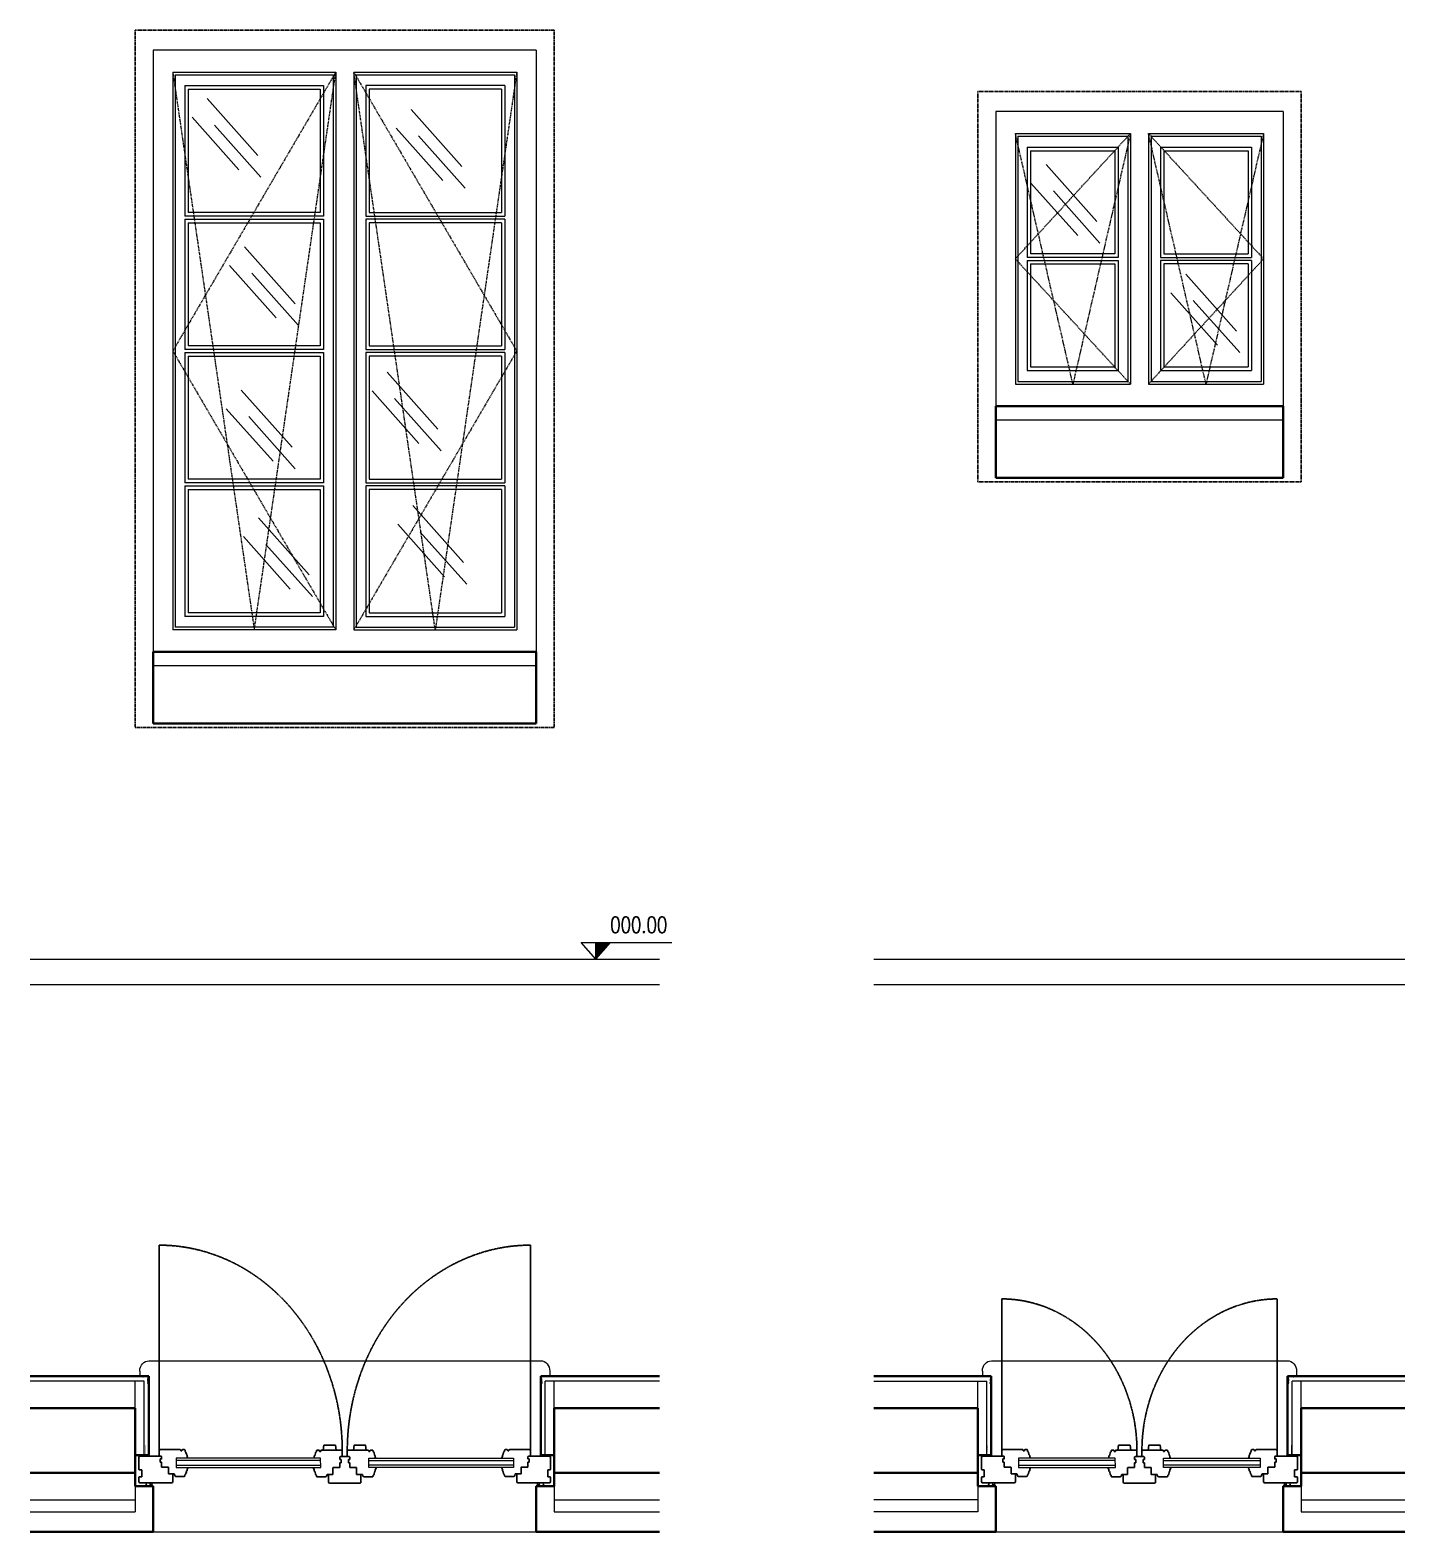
# Model space of a CAD drawing. Header units: inches. Extents: x -6116765 to 6074085, y -988255 to 3489801.
# Drawn here: x -1767870 to -985472, y 105009 to 959565 of the extents above; entities that cross this region are included whole.
import ezdxf

# ---------------------------------------------------------------- set-up
doc = ezdxf.new("R2010")
doc.units = ezdxf.units.IN
doc.linetypes.add('HIDDEN', pattern=[0.375, 0.25, -0.125])
for name, color, linetype, lineweight in [('0_11mm_Line_Weight', 8, 'Continuous', 9), ('0_18mm_Line_Weight', 1, 'Continuous', 18), ('0_35mm_Line_Weight', 4, 'Continuous', 35), ('Dimensions_Levels', 30, 'Continuous', 18), ('Partition_Framed', 250, 'Continuous', 25), ('Window_Elevations', 1, 'Continuous', 18), ('Window_Frames', 250, 'Continuous', 25), ('Window_Glass', 1, 'Continuous', 18), ('Window_Pivot_Lines', 91, 'Continuous', 9)]:
    doc.layers.add(name, color=color, linetype=linetype, lineweight=lineweight)
for name, color, linetype in [('Doors_swing', 8, 'Continuous'), ('HATCH', 7, 'Continuous'), ('Structural_Concrete', 250, 'Continuous'), ('Wall', 7, 'Continuous')]:
    doc.layers.add(name, color=color, linetype=linetype)
doc.styles.add('0050_Notes', font='romans.shx', dxfattribs={"width": 0.75, "height": 100})

# ---------------------------------------------------------------- blocks, each defined once
blk = doc.blocks.new('angle_bead')
at = {"layer": 'Partition_Framed', "const_width": 0.4}
blk.add_lwpolyline([(-13.1, -13.7), (-13.1, -12.5), (-12, -12.5), (-12, -11.4), (-10.8, -11.4), (-10.8, -10.2), (-9.6, -10.2), (-9.6, -9), (-8.4, -9), (-8.4, -7.8), (-7.2, -7.8), (-7.2, -6.6), (-6.6, -6.6), (-0.7, -0.7, -0.519968), (0, 1.1, -0.532903), (0.7, -0.7), (6.6, -6.6), (7.2, -6.6), (7.2, -7.8), (8.4, -7.8), (8.4, -9), (9.6, -9), (9.6, -10.2), (10.8, -10.2), (10.8, -11.4), (12, -11.4), (12, -12.5), (13.1, -12.5), (13.1, -13.7)], format="xyb", dxfattribs=at)
blk = doc.blocks.new('plasterstop')
at = {"layer": 'Partition_Framed', "const_width": 0.4}
blk.add_lwpolyline([(-9.6, 25.7), (-10.4, 24.9), (-9.6, 24), (-10.4, 23.2), (-9.6, 22.4), (-10.4, 21.5), (-9.6, 20.7), (-10.4, 19.8), (-9.6, 19), (-10.4, 18.2), (-9.6, 17.3), (-10.4, 16.5), (-9.6, 15.6), (-10.4, 14.8), (-9.6, 14), (-10.4, 13.1), (-9.6, 12.3), (-10.4, 11.4), (-9.6, 10.6), (-10.4, 9.8), (-10, 9.3), (-10, 0), (0, 0), (0, 0.5), (-10, 0.5)], dxfattribs=at)
blk = doc.blocks.new('A$C61F03520')
at = {"layer": 'HATCH', "color": 8}
for p, q in [((8.9, 53.7), (150.2, 195)), ((0, 0), (129.5, 129.5)), ((61.9, 18.7), (192, 148.8))]:
    blk.add_line(p, q, dxfattribs=at)
blk = doc.blocks.new('doors_windows_set')
at = {"layer": 'Dimensions_Levels'}
blk.add_hatch(color=256, dxfattribs=at).paths.add_polyline_path([(7081.7, 1877.8), (7081.7, 1918.7), (7040.8, 1918.7)])
at = {"layer": '0_11mm_Line_Weight'}
for p, q in [((7755.8, 4077.6), (7301.9, 4077.6)), ((7301.9, 4077.6), (7301.9, 2694.2)), ((7748.7, 4070.9), (7308.6, 4070.9)), ((7308.6, 4070.9), (7308.6, 2700.9)), ((7748.7, 4070.9), (7748.7, 2700.9)), ((7755.8, 4077.6), (7755.8, 2694.2)), ((8259.9, 4077.6), (7805.9, 4077.6)), ((7805.9, 4077.6), (7805.9, 2694.2)), ((8253.2, 4070.9), (7813.1, 4070.9)), ((7813.1, 4070.9), (7813.1, 2700.9)), ((8253.2, 4070.9), (8253.2, 2700.9)), ((8259.9, 4077.6), (8259.9, 2694.2)), ((7335.2, 4044.2), (7722, 4044.2)), ((7335.2, 4044.2), (7335.2, 3720.5)), ((7344.5, 4035), (7712.7, 4035)), ((7344.5, 4035), (7344.5, 3729.5)), ((7712.7, 4035), (7712.7, 3729.5)), ((7722, 4044.2), (7722, 3720.5)), ((8226.5, 4044.2), (7839.8, 4044.2)), ((7839.8, 4044.2), (7839.8, 3720.5)), ((8217.3, 4035), (7849, 4035)), ((7849, 4035), (7849, 3729.5)), ((8217.3, 4035), (8217.3, 3729.5)), ((8226.5, 4044.2), (8226.5, 3720.5)), ((5221.9, 3925.3), (5221.9, 3303.8)), ((5542.5, 3925.3), (5221.9, 3925.3)), ((5228.6, 3918.6), (5228.6, 3310.5)), ((5535.3, 3918.6), (5228.6, 3918.6)), ((5535.3, 3918.6), (5535.3, 3310.5)), ((5542.5, 3925.3), (5542.5, 3303.8)), ((5913.2, 3925.3), (5592.6, 3925.3)), ((5592.6, 3925.3), (5592.6, 3303.8)), ((5906.5, 3918.6), (5599.8, 3918.6)), ((5599.8, 3918.6), (5599.8, 3310.5)), ((5906.5, 3918.6), (5906.5, 3310.5)), ((5913.2, 3925.3), (5913.2, 3303.8)), ((5255.3, 3891.9), (5255.3, 3618.2)), ((5508.7, 3891.9), (5255.3, 3891.9)), ((5264.5, 3882.6), (5264.5, 3627.2)), ((5499.4, 3882.6), (5264.5, 3882.6)), ((5499.4, 3882.6), (5499.4, 3627.2)), ((5508.7, 3891.9), (5508.7, 3618.2)), ((5879.9, 3891.9), (5626.5, 3891.9)), ((5626.5, 3891.9), (5626.5, 3618.2)), ((5870.6, 3882.6), (5635.7, 3882.6)), ((5635.7, 3882.6), (5635.7, 3627.2)), ((5870.6, 3882.6), (5870.6, 3627.2)), ((5879.9, 3891.9), (5879.9, 3618.2)), ((7712.7, 3729.5), (7344.5, 3729.5)), ((7849, 3729.5), (8217.3, 3729.5)), ((7722, 3720.5), (7335.2, 3720.5)), ((7335.2, 3713.1), (7722, 3713.1)), ((7335.2, 3713.1), (7335.2, 3389.6)), ((7344.5, 3704.1), (7712.7, 3704.1)), ((7344.5, 3704.1), (7344.5, 3398.6)), ((7712.7, 3704.1), (7712.7, 3398.6)), ((7722, 3713.1), (7722, 3389.6)), ((7839.8, 3720.5), (8226.5, 3720.5)), ((7839.8, 3713.1), (7839.8, 3389.6)), ((8226.5, 3713.1), (7839.8, 3713.1)), ((7849, 3704.1), (7849, 3398.6)), ((8217.3, 3704.1), (7849, 3704.1)), ((8217.3, 3704.1), (8217.3, 3398.6)), ((8226.5, 3713.1), (8226.5, 3389.6)), ((5508.7, 3618.2), (5255.3, 3618.2)), ((5499.4, 3627.2), (5264.5, 3627.2)), ((5626.5, 3618.2), (5879.9, 3618.2)), ((5635.7, 3627.2), (5870.6, 3627.2)), ((5255.3, 3610.8), (5508.7, 3610.8)), ((5255.3, 3610.8), (5255.3, 3337.2)), ((5264.5, 3601.8), (5499.4, 3601.8)), ((5264.5, 3601.8), (5264.5, 3346.4)), ((5499.4, 3601.8), (5499.4, 3346.4)), ((5508.7, 3610.8), (5508.7, 3337.2)), ((5879.9, 3610.8), (5626.5, 3610.8)), ((5626.5, 3610.8), (5626.5, 3337.2)), ((5870.6, 3601.8), (5635.7, 3601.8)), ((5635.7, 3601.8), (5635.7, 3346.4)), ((5870.6, 3601.8), (5870.6, 3346.4)), ((5879.9, 3610.8), (5879.9, 3337.2)), ((7712.7, 3398.6), (7344.5, 3398.6)), ((7849, 3398.6), (8217.3, 3398.6)), ((7722, 3389.6), (7335.2, 3389.6)), ((7335.2, 3382.2), (7722, 3382.2)), ((7335.2, 3382.2), (7335.2, 3058.7)), ((7344.5, 3373.2), (7712.7, 3373.2)), ((7344.5, 3373.2), (7344.5, 3067.7)), ((7712.7, 3373.2), (7712.7, 3067.7)), ((7722, 3382.2), (7722, 3058.7)), ((7839.8, 3389.6), (8226.5, 3389.6)), ((8226.5, 3382.2), (7839.8, 3382.2)), ((7839.8, 3382.2), (7839.8, 3058.7)), ((8217.3, 3373.2), (7849, 3373.2)), ((7849, 3373.2), (7849, 3067.7)), ((8217.3, 3373.2), (8217.3, 3067.7)), ((8226.5, 3382.2), (8226.5, 3058.7)), ((5508.7, 3337.2), (5255.3, 3337.2)), ((5499.4, 3346.4), (5264.5, 3346.4)), ((5879.9, 3337.2), (5626.5, 3337.2)), ((5870.6, 3346.4), (5635.7, 3346.4)), ((5542.5, 3303.8), (5221.9, 3303.8)), ((5535.3, 3310.5), (5228.6, 3310.5)), ((5913.2, 3303.8), (5592.6, 3303.8)), ((5906.5, 3310.5), (5599.8, 3310.5)), ((7722, 3058.7), (7335.2, 3058.7)), ((7712.7, 3067.7), (7344.5, 3067.7)), ((7839.8, 3058.7), (8226.5, 3058.7)), ((7849, 3067.7), (8217.3, 3067.7)), ((7335.2, 3051.3), (7722, 3051.3)), ((7335.2, 3051.3), (7335.2, 2727.6)), ((7344.5, 3042.3), (7712.7, 3042.3)), ((7344.5, 3042.3), (7344.5, 2736.8)), ((7712.7, 3042.3), (7712.7, 2736.8)), ((7722, 3051.3), (7722, 2727.6)), ((8226.5, 3051.3), (7839.8, 3051.3)), ((7839.8, 3051.3), (7839.8, 2727.6)), ((8217.3, 3042.3), (7849, 3042.3)), ((7849, 3042.3), (7849, 2736.8)), ((8217.3, 3042.3), (8217.3, 2736.8)), ((8226.5, 3051.3), (8226.5, 2727.6)), ((7722, 2727.6), (7335.2, 2727.6)), ((7712.7, 2736.8), (7344.5, 2736.8)), ((7839.8, 2727.6), (8226.5, 2727.6)), ((7849, 2736.8), (8217.3, 2736.8)), ((7755.8, 2694.2), (7301.9, 2694.2)), ((7748.7, 2700.9), (7308.6, 2700.9)), ((7805.9, 2694.2), (8259.9, 2694.2)), ((7813.1, 2700.9), (8253.2, 2700.9))]:
    blk.add_line(p, q, dxfattribs=at)
at = {"layer": '0_18mm_Line_Weight'}
for p, q in [((5167.5, 3214.5), (5967.6, 3214.5)), ((7247.5, 2604.9), (8314.3, 2604.9)), ((5979.7, 881.2), (5155.4, 881.2)), ((8326.4, 881.2), (7235.4, 881.2)), ((4828, 830.6), (5142.5, 830.6)), ((5117.5, 763.6), (5117.5, 830.6)), ((5130, 855.8), (5130, 843.1)), ((5142.5, 646.7), (5142.5, 830.6)), ((6307.1, 830.6), (5992.6, 830.6)), ((5992.6, 646.7), (5992.6, 830.6)), ((6005.1, 855.8), (6005.1, 843.1)), ((6017.6, 763.6), (6017.6, 830.6)), ((6904.2, 830.6), (7222.5, 830.6)), ((7197.5, 763.6), (7197.5, 830.6)), ((7210, 855.8), (7210, 843.1)), ((7222.5, 646.7), (7222.5, 830.6)), ((8339.3, 830.6), (8657.5, 830.6)), ((8339.3, 646.7), (8339.3, 830.6)), ((8351.8, 855.8), (8351.8, 843.1)), ((8364.3, 763.6), (8364.3, 830.6)), ((5117.5, 570.6), (5117.5, 506.6)), ((6017.6, 570.6), (6017.6, 506.6)), ((7197.5, 570.6), (7197.5, 506.6)), ((8364.3, 570.6), (8364.3, 506.6)), ((5117.5, 536.6), (4828, 536.6)), ((6017.6, 536.6), (6307.1, 536.6)), ((7197.5, 536.6), (6904.2, 536.6)), ((8657.5, 536.6), (8364.3, 536.6)), ((5117.5, 506.6), (4828, 506.6)), ((6017.6, 506.6), (6307.1, 506.6)), ((7197.5, 506.6), (6904.2, 506.6)), ((8657.5, 506.6), (8364.3, 506.6)), ((5967.6, 456.6), (5167.5, 456.6)), ((8314.3, 456.6), (7247.5, 456.6))]:
    blk.add_line(p, q, dxfattribs=at)
for centre, start, end in [((5155.4, 855.8), 89.9993, 180), ((5979.7, 855.8), 0, 90), ((7235.4, 855.8), 89.9993, 180), ((8326.4, 855.8), 0, 90)]:
    blk.add_arc(centre, 25.4, start, end, dxfattribs=at)
at = {"layer": '0_35mm_Line_Weight'}
for p, q in [((5167.5, 3249.4), (5167.5, 3071.6)), ((5167.5, 3249.4), (5967.6, 3249.4)), ((5967.6, 3071.6), (5967.6, 3249.4)), ((5167.5, 3071.6), (5967.6, 3071.6)), ((7247.5, 2462), (7247.5, 2639.8)), ((7247.5, 2639.8), (8314.3, 2639.8)), ((8314.3, 2639.8), (8314.3, 2462)), ((8314.3, 2462), (7247.5, 2462)), ((4828, 843.1), (5155, 843.1)), ((5155, 646.7), (5155, 843.1)), ((6307.1, 843.1), (5980.1, 843.1)), ((5980.1, 646.7), (5980.1, 843.1)), ((6904.2, 843.1), (7235, 843.1)), ((7235, 646.7), (7235, 843.1)), ((8326.8, 843.1), (8657.5, 843.1)), ((8326.8, 646.7), (8326.8, 843.1)), ((4828, 763.6), (5117.5, 763.6)), ((5117.5, 603.6), (5117.5, 763.6)), ((6307.1, 763.6), (6017.6, 763.6)), ((6017.6, 603.6), (6017.6, 763.6)), ((6904.2, 763.6), (7197.5, 763.6)), ((7197.5, 603.6), (7197.5, 763.6)), ((8364.3, 763.6), (8657.5, 763.6)), ((8364.3, 603.6), (8364.3, 763.6)), ((5117.5, 646.7), (5142.5, 646.7)), ((5142.5, 646.7), (5155, 646.7)), ((5992.6, 646.7), (5980.1, 646.7)), ((6017.6, 646.7), (5992.6, 646.7)), ((7197.5, 646.7), (7222.5, 646.7)), ((7222.5, 646.7), (7235, 646.7)), ((8339.3, 646.7), (8326.8, 646.7)), ((8364.3, 646.7), (8339.3, 646.7)), ((5117.5, 603.6), (4828, 603.6)), ((5117.5, 570.6), (5117.5, 603.6)), ((6017.6, 603.6), (6307.1, 603.6)), ((6017.6, 570.6), (6017.6, 603.6)), ((7197.5, 603.6), (6904.2, 603.6)), ((7197.5, 570.6), (7197.5, 603.6)), ((8657.5, 603.6), (8364.3, 603.6)), ((8364.3, 570.6), (8364.3, 603.6)), ((5167.5, 570.6), (5117.5, 570.6)), ((5167.5, 570.6), (5167.5, 456.6)), ((5967.6, 570.6), (5967.6, 456.6)), ((5967.6, 570.6), (6017.6, 570.6)), ((7247.5, 570.6), (7197.5, 570.6)), ((7247.5, 570.6), (7247.5, 456.6)), ((8314.3, 570.6), (8314.3, 456.6)), ((8314.3, 570.6), (8364.3, 570.6)), ((5167.5, 456.6), (4828, 456.6)), ((5967.6, 456.6), (6307.1, 456.6)), ((7247.5, 456.6), (6904.2, 456.6)), ((8657.5, 456.6), (8314.3, 456.6))]:
    blk.add_line(p, q, dxfattribs=at)
at = {"layer": 'Dimensions_Levels'}
for p, q in [((7122.6, 1918.7), (6869.7, 1918.7)), ((7081.7, 1877.8), (7040.8, 1918.7)), ((7081.7, 1877.8), (7122.6, 1918.7)), ((7081.7, 1877.8), (7081.7, 1918.7)), ((7168.6, 1877.8), (7081.7, 1877.8))]:
    blk.add_line(p, q, dxfattribs=at)
at = {"layer": 'Doors_swing', "color": 8, "linetype": 'HIDDEN', "ltscale": 7}
for p, q in [((7263.9, 659.4), (7263.9, 1168)), ((8297.9, 659.4), (8297.9, 1168)), ((5183.9, 659.4), (5183.9, 1034.6)), ((5951.2, 659.4), (5951.2, 1034.6))]:
    blk.add_line(p, q, dxfattribs=at)
for centre, radius, start, end in [((7263.9, 658), 510, 359.8322, 90.0004), ((8297.9, 658), 510, 89.9996, 180.1678), ((5183.9, 658), 376.7, 359.997, 90.003), ((5951.1, 658.1), 376.6, 89.9841, 180.0159)]:
    blk.add_arc(centre, radius, start, end, dxfattribs=at)
at = {"layer": 'Structural_Concrete', "color": 2, "linetype": 'HIDDEN', "ltscale": 10}
for p, q in [((7197.5, 4182.1), (8364.3, 4182.1)), ((7197.5, 4182.1), (7197.5, 2452)), ((8364.3, 4182.1), (8364.3, 2452)), ((5117.5, 4029.7), (6017.6, 4029.7)), ((5117.5, 3061.6), (5117.5, 4029.7)), ((6017.6, 3061.6), (6017.6, 4029.7)), ((5117.5, 3061.6), (6017.6, 3061.6)), ((8364.3, 2452), (7197.5, 2452))]:
    blk.add_line(p, q, dxfattribs=at)
at = {"layer": 'Window_Elevations', "color": 2}
for p, q in [((7247.5, 4132.1), (7247.5, 2639.8)), ((7247.5, 4132.1), (8314.3, 4132.1)), ((8314.3, 4132.1), (8314.3, 2639.8)), ((5167.5, 3979.7), (5167.5, 3249.4)), ((5167.5, 3979.7), (5967.6, 3979.7)), ((5967.6, 3979.7), (5967.6, 3249.4)), ((6307.1, 1877.8), (4828, 1877.8)), ((8657.5, 1877.8), (6904.2, 1877.8)), ((6307.1, 1814.3), (4828, 1814.3)), ((8657.5, 1814.3), (6904.2, 1814.3))]:
    blk.add_line(p, q, dxfattribs=at)
at = {"layer": 'Window_Frames'}
for p, q in [((5127.5, 611.6), (5127.5, 641.7)), ((5130.5, 644.7), (5184.9, 644.7)), ((5183.9, 645.9), (5183.9, 658)), ((5184.4, 645.1), (5184.9, 645.1)), ((5184.9, 644.7), (5188.9, 644.7)), ((5186.9, 660.9), (5242.1, 660.9)), ((5186.9, 637.7), (5186.9, 629.7)), ((5189.9, 637.7), (5186.9, 637.7)), ((5190.9, 642.7), (5190.9, 638.7)), ((5244.1, 658.7), (5244.1, 657.7)), ((5244.1, 657.7), (5247.1, 657.7)), ((5247.1, 657.7), (5247.1, 658.7)), ((5249.1, 660.9), (5254.1, 660.9)), ((5256.1, 658.6), (5256.1, 656.6)), ((5258.6, 653.9), (5259.8, 649.3)), ((5262.1, 646.6), (5262, 643.5)), ((5262, 643.5), (5264.1, 639.6)), ((5559.6, 643.5), (5575.6, 643.5)), ((5873.1, 643.5), (5871, 639.6)), ((5873, 646.6), (5873.1, 643.5)), ((5876.5, 653.9), (5875.3, 649.3)), ((5879, 658.6), (5879, 656.6)), ((5886, 660.9), (5881, 660.9)), ((5888, 657.7), (5888, 658.7)), ((5891, 657.7), (5888, 657.7)), ((5891, 658.7), (5891, 657.7)), ((5948.2, 660.9), (5893, 660.9)), ((5944.2, 642.7), (5944.2, 638.7)), ((5945.2, 637.7), (5948.2, 637.7)), ((5950.2, 644.7), (5946.2, 644.7)), ((5948.2, 637.7), (5948.2, 629.7)), ((5950.7, 645.1), (5950.2, 645.1)), ((6004.6, 644.7), (5950.2, 644.7)), ((5951.2, 645.9), (5951.2, 658)), ((6007.6, 611.6), (6007.6, 641.7)), ((7207.5, 611.6), (7207.5, 641.7)), ((7210.5, 644.7), (7264.9, 644.7)), ((7263.9, 645.9), (7263.9, 658)), ((7264.4, 645.1), (7264.9, 645.1)), ((7264.9, 644.7), (7268.9, 644.7)), ((7266.9, 660.9), (7322.1, 660.9)), ((7266.9, 637.7), (7266.9, 629.7)), ((7269.9, 637.7), (7266.9, 637.7)), ((7270.9, 642.7), (7270.9, 638.7)), ((7324.1, 658.7), (7324.1, 657.7)), ((7324.1, 657.7), (7327.1, 657.7)), ((7327.1, 657.7), (7327.1, 658.7)), ((7329.1, 660.9), (7334.1, 660.9)), ((7336.1, 658.6), (7336.1, 656.6)), ((7338.6, 653.9), (7339.8, 649.3)), ((7342, 646.6), (7342, 643.5)), ((7342, 643.5), (7344.1, 639.6)), ((7772.9, 643.5), (7788.9, 643.5)), ((8219.8, 643.5), (8217.7, 639.6)), ((8219.7, 646.6), (8219.8, 643.5)), ((8223.2, 653.9), (8222, 649.3)), ((8225.7, 658.6), (8225.7, 656.6)), ((8232.7, 660.9), (8227.6, 660.9)), ((8234.7, 657.7), (8234.7, 658.7)), ((8237.7, 657.7), (8234.7, 657.7)), ((8237.7, 658.7), (8237.7, 657.7)), ((8294.9, 660.9), (8239.7, 660.9)), ((8290.9, 642.7), (8290.9, 638.7)), ((8291.9, 637.7), (8294.9, 637.7)), ((8296.9, 644.7), (8292.9, 644.7)), ((8294.9, 637.7), (8294.9, 629.7)), ((8297.4, 645.1), (8296.9, 645.1)), ((8351.3, 644.7), (8296.9, 644.7)), ((8297.9, 645.9), (8297.9, 658)), ((8354.3, 611.6), (8354.3, 641.7)), ((5128.5, 610.6), (5127.5, 611.6)), ((5135.5, 610.6), (5128.5, 610.6)), ((5135.5, 593.6), (5135.5, 610.6)), ((5186.9, 629.7), (5189.9, 629.7)), ((5190.9, 628.7), (5190.9, 617.6)), ((5190.9, 617.6), (5208.9, 617.6)), ((5209.9, 616.6), (5209.9, 600.6)), ((5209.9, 600.6), (5220.9, 600.6)), ((5226.1, 600.6), (5220.9, 600.6)), ((5221.9, 599.6), (5221.9, 581.6)), ((5227.5, 596.6), (5226.1, 600.6)), ((5255.9, 598.6), (5255.9, 596.6)), ((5259.6, 605.9), (5258.4, 601.3)), ((5264.5, 616.6), (5261.9, 611.6)), ((5261.9, 611.6), (5261.9, 608.6)), ((5870.6, 616.6), (5873.2, 611.6)), ((5873.2, 611.6), (5873.2, 608.6)), ((5875.5, 605.9), (5876.7, 601.3)), ((5879.3, 598.6), (5879.3, 596.6)), ((5907.6, 596.6), (5909, 600.6)), ((5909, 600.6), (5914.2, 600.6)), ((5913.2, 599.6), (5913.2, 581.6)), ((5925.2, 600.6), (5914.2, 600.6)), ((5925.2, 616.6), (5925.2, 600.6)), ((5944.2, 617.6), (5926.2, 617.6)), ((5944.2, 628.7), (5944.2, 617.6)), ((5948.2, 629.7), (5945.2, 629.7)), ((5999.6, 610.6), (6006.6, 610.6)), ((5999.6, 593.6), (5999.6, 610.6)), ((6006.6, 610.6), (6007.6, 611.6)), ((7208.5, 610.6), (7207.5, 611.6)), ((7215.5, 610.6), (7208.5, 610.6)), ((7215.5, 593.6), (7215.5, 610.6)), ((7266.9, 629.7), (7269.9, 629.7)), ((7270.9, 628.7), (7270.9, 617.6)), ((7270.9, 617.6), (7288.9, 617.6)), ((7289.9, 616.6), (7289.9, 600.6)), ((7289.9, 600.6), (7300.9, 600.6)), ((7306.1, 600.6), (7300.9, 600.6)), ((7301.9, 599.6), (7301.9, 581.6)), ((7307.5, 596.6), (7306.1, 600.6)), ((7335.8, 598.6), (7335.8, 596.6)), ((7339.6, 605.9), (7338.4, 601.3)), ((7344.5, 616.6), (7341.9, 611.6)), ((7341.9, 611.6), (7341.9, 608.6)), ((8217.3, 616.6), (8219.9, 611.6)), ((8219.9, 611.6), (8219.9, 608.6)), ((8222.1, 605.9), (8223.4, 601.3)), ((8225.9, 598.6), (8225.9, 596.6)), ((8254.3, 596.6), (8255.7, 600.6)), ((8255.7, 600.6), (8260.9, 600.6)), ((8259.9, 599.6), (8259.9, 581.6)), ((8271.9, 600.6), (8260.9, 600.6)), ((8271.9, 616.6), (8271.9, 600.6)), ((8290.9, 617.6), (8272.9, 617.6)), ((8290.9, 628.7), (8290.9, 617.6)), ((8294.9, 629.7), (8291.9, 629.7)), ((8346.3, 593.6), (8346.3, 610.6)), ((8346.3, 610.6), (8353.3, 610.6)), ((8353.3, 610.6), (8354.3, 611.6)), ((5127.5, 592.6), (5128.5, 593.6)), ((5127.5, 581.6), (5127.5, 592.6)), ((5128.5, 593.6), (5135.5, 593.6)), ((5218.9, 578.6), (5130.5, 578.6)), ((5253.9, 594.6), (5230.3, 594.6)), ((5881.3, 594.6), (5904.8, 594.6)), ((5916.2, 578.6), (6004.6, 578.6)), ((6006.6, 593.6), (5999.6, 593.6)), ((6007.6, 592.6), (6006.6, 593.6)), ((6007.6, 581.6), (6007.6, 592.6)), ((7207.5, 592.6), (7208.5, 593.6)), ((7207.5, 581.6), (7207.5, 592.6)), ((7208.5, 593.6), (7215.5, 593.6)), ((7298.9, 578.6), (7210.5, 578.6)), ((7333.8, 594.6), (7310.3, 594.6)), ((8227.9, 594.6), (8251.5, 594.6)), ((8262.9, 578.6), (8351.3, 578.6)), ((8353.3, 593.6), (8346.3, 593.6)), ((8354.3, 592.6), (8353.3, 593.6)), ((8354.3, 581.6), (8354.3, 592.6))]:
    blk.add_line(p, q, dxfattribs=at)
for points in [[(5507.7, 659.5), (5509.6, 671.8), (5541.6, 671.7), (5543.5, 659.5)], [(5627.4, 659.5), (5625.5, 671.8), (5593.5, 671.7), (5591.6, 659.5)], [(7721, 659.5), (7722.9, 671.8), (7754.9, 671.7), (7756.8, 659.5)], [(7840.7, 659.5), (7838.8, 671.8), (7806.8, 671.7), (7804.9, 659.5)]]:
    blk.add_lwpolyline(points, dxfattribs=at)
for points in [[(5479.4, 616.6), (5482.6, 610.4), (5482.6, 607.4, -0.180533), (5484.8, 604.7), (5486.1, 600.1, 0.244999), (5488.6, 597.4), (5488.6, 595.4, 0.414214), (5490.6, 593.4), (5514.1, 593.4, 0.31546), (5516.9, 595.4), (5518.4, 599.4), (5534.5, 599.4), (5534.6, 615.4, -0.414214), (5535.6, 616.4), (5553.6, 616.3), (5553.6, 627.4, -0.414214), (5554.6, 628.4), (5557.6, 628.3), (5557.6, 636.4), (5554.6, 636.4, -0.414214), (5553.6, 637.4), (5553.6, 641.5, -0.414214), (5555.6, 643.5), (5559.6, 643.5), (5559.6, 643.5, 0.414214), (5560.6, 644.5), (5560.6, 656.5, 0.414214), (5557.6, 659.5), (5502.6, 659.5, 0.413723), (5500.6, 657.5), (5500.6, 656.5), (5497.6, 656.5), (5497.6, 657.5, 0.414214), (5495.6, 659.5), (5490.6, 659.5, 0.414214), (5488.6, 657.5), (5488.6, 655.5, 0.244999), (5486.1, 652.7), (5484.8, 648.1, -0.180533), (5482.6, 645.5), (5482.6, 642.3), (5481.1, 639.6)], [(5655.7, 616.6), (5652.6, 610.4), (5652.6, 607.4, 0.180533), (5650.3, 604.7), (5649.1, 600.1, -0.244999), (5646.6, 597.4), (5646.6, 595.4, -0.414214), (5644.5, 593.4), (5621, 593.4, -0.31546), (5618.2, 595.4), (5616.8, 599.4), (5600.6, 599.4), (5600.6, 615.4, 0.414214), (5599.6, 616.4), (5581.6, 616.3), (5581.5, 627.4, 0.414214), (5580.5, 628.4), (5577.5, 628.3), (5577.5, 636.4), (5580.5, 636.4, 0.414214), (5581.5, 637.4), (5581.5, 641.5, 0.414214), (5579.5, 643.5), (5575.6, 643.5), (5575.6, 643.5, -0.414214), (5574.6, 644.5), (5574.6, 656.5, -0.414214), (5577.6, 659.5), (5632.5, 659.5, -0.413723), (5634.5, 657.5), (5634.5, 656.5), (5637.5, 656.5), (5637.5, 657.5, -0.414214), (5639.5, 659.5), (5644.5, 659.5, -0.414214), (5646.6, 657.5), (5646.6, 655.5, -0.244999), (5649.1, 652.7), (5650.3, 648.1, 0.180533), (5652.6, 645.5), (5652.5, 642.3), (5654, 639.6)], [(7692.7, 616.6), (7695.9, 610.4), (7695.9, 607.4, -0.180533), (7698.2, 604.7), (7699.4, 600.1, 0.244999), (7701.9, 597.4), (7701.9, 595.4, 0.414214), (7703.9, 593.4), (7727.4, 593.4, 0.31546), (7730.2, 595.4), (7731.7, 599.4), (7747.9, 599.4), (7747.9, 615.4, -0.414214), (7748.9, 616.4), (7766.9, 616.3), (7766.9, 627.4, -0.414214), (7767.9, 628.4), (7770.9, 628.3), (7770.9, 636.4), (7767.9, 636.4, -0.414214), (7766.9, 637.4), (7766.9, 641.5, -0.414214), (7768.9, 643.5), (7772.9, 643.5), (7772.9, 643.5, 0.414214), (7773.9, 644.5), (7773.9, 656.5, 0.414214), (7770.9, 659.5), (7715.9, 659.5, 0.413723), (7713.9, 657.5), (7713.9, 656.5), (7710.9, 656.5), (7710.9, 657.5, 0.414214), (7708.9, 659.5), (7703.9, 659.5, 0.414214), (7701.9, 657.5), (7701.9, 655.5, 0.244999), (7699.4, 652.7), (7698.2, 648.1, -0.180533), (7695.9, 645.5), (7695.9, 642.3), (7694.5, 639.6)], [(7869, 616.6), (7865.9, 610.4), (7865.9, 607.4, 0.180533), (7863.6, 604.7), (7862.4, 600.1, -0.244999), (7859.9, 597.4), (7859.9, 595.4, -0.414214), (7857.9, 593.4), (7834.3, 593.4, -0.31546), (7831.5, 595.4), (7830.1, 599.4), (7813.9, 599.4), (7813.9, 615.4, 0.414214), (7812.9, 616.4), (7794.9, 616.3), (7794.9, 627.4, 0.414214), (7793.9, 628.4), (7790.8, 628.3), (7790.8, 636.4), (7793.8, 636.4, 0.414214), (7794.8, 637.4), (7794.8, 641.5, 0.414214), (7792.8, 643.5), (7788.9, 643.5), (7788.9, 643.5, -0.414214), (7787.9, 644.5), (7787.9, 656.5, -0.414214), (7790.9, 659.5), (7845.9, 659.5, -0.413723), (7847.9, 657.5), (7847.9, 656.5), (7850.9, 656.5), (7850.9, 657.5, -0.414214), (7852.9, 659.5), (7857.9, 659.5, -0.414214), (7859.9, 657.5), (7859.9, 655.5, -0.244999), (7862.4, 652.7), (7863.6, 648.1, 0.180533), (7865.9, 645.5), (7865.8, 642.3), (7867.3, 639.6)], [(5523.5, 599.4, 0.185242), (5522.5, 596.4), (5522.5, 580.4, 0.414214), (5525.5, 577.4), (5609.6, 577.4, 0.397268), (5612.6, 580.4), (5612.6, 598.4, 0.414214), (5611.6, 599.4)], [(7736.8, 599.4, 0.185242), (7735.8, 596.4), (7735.8, 580.4, 0.414214), (7738.9, 577.4), (7822.9, 577.4, 0.397268), (7825.9, 580.4), (7825.9, 598.4, 0.414214), (7824.9, 599.4)]]:
    blk.add_lwpolyline(points, format="xyb", dxfattribs=at)
for centre, radius, start, end in [((5130.5, 641.7), 3, 90, 180), ((5186.9, 657.9), 3, 89.7527, 179.7527), ((5184.7, 645.8), 0.772, 172.5102, 287.4174), ((5188.9, 642.7), 2, 360, 90), ((5189.9, 638.7), 1, 270, 0), ((5241.7, 658.5), 2.46, 4.1893, 79.1471), ((5249.7, 658.5), 2.53, 101.6545, 174.8624), ((5253.6, 658.4), 2.58, 4.9937, 77.0396), ((5254.7, 652.9), 4, 14.7229, 69.7879), ((5264.5, 651), 5, 199.6807, 240.6149), ((5870.6, 651), 5, 299.3851, 340.3193), ((5880.4, 652.9), 4, 110.2121, 165.2771), ((5881.6, 658.4), 2.58, 102.9604, 175.0063), ((5885.5, 658.5), 2.53, 5.1376, 78.3455), ((5893.5, 658.5), 2.46, 100.8529, 175.8107), ((5946.2, 642.7), 2, 90, 180), ((5945.2, 638.7), 1, 180, 270), ((5948.2, 657.9), 3, 0.2473, 90.2473), ((5950.5, 645.8), 0.772, 252.5826, 7.4898), ((6004.6, 641.7), 3, 0, 90), ((7210.5, 641.7), 3, 90, 180), ((7264.6, 645.8), 0.772, 172.5102, 287.4174), ((7266.9, 657.9), 3, 89.7527, 179.7527), ((7268.9, 642.7), 2, 360, 90), ((7269.9, 638.7), 1, 270, 0), ((7321.6, 658.5), 2.46, 4.1893, 79.1471), ((7329.6, 658.5), 2.53, 101.6545, 174.8624), ((7333.5, 658.4), 2.58, 4.9937, 77.0396), ((7334.7, 652.9), 4, 14.7229, 69.7879), ((7344.5, 651), 5, 199.6807, 240.6149), ((8217.3, 651), 5, 299.3851, 340.3193), ((8227, 652.9), 4, 110.2121, 165.2771), ((8228.2, 658.4), 2.58, 102.9604, 175.0063), ((8232.1, 658.5), 2.53, 5.1376, 78.3455), ((8240.1, 658.5), 2.46, 100.8529, 175.8107), ((8292.9, 642.7), 2, 90, 180), ((8291.9, 638.7), 1, 180, 270), ((8294.9, 657.9), 3, 0.2473, 90.2473), ((8297.1, 645.8), 0.772, 252.5826, 7.4898), ((8351.3, 641.7), 3, 0, 90), ((5189.9, 628.7), 1, 0, 90), ((5208.9, 616.6), 1, 0, 90), ((5220.9, 599.6), 1, 0, 90), ((5230.4, 597.6), 3.02, 199.339, 269.3726), ((5253.9, 596.6), 2, 269.7527, 359.7527), ((5254.5, 602.4), 4, 289.7175, 344.7825), ((5264.3, 604.2), 5, 118.8905, 159.8247), ((5870.8, 604.2), 5, 20.1753, 61.1095), ((5880.6, 602.4), 4, 195.2175, 250.2825), ((5881.3, 596.6), 2, 180.2473, 270.2473), ((5904.8, 597.6), 3.02, 270.6274, 340.661), ((5914.2, 599.6), 1, 90, 180), ((5926.2, 616.6), 1, 90, 180), ((5945.2, 628.7), 1, 90, 180), ((7269.9, 628.7), 1, 0, 90), ((7288.9, 616.6), 1, 0, 90), ((7300.9, 599.6), 1, 0, 90), ((7310.3, 597.6), 3.02, 199.339, 269.3726), ((7333.8, 596.6), 2, 269.7527, 359.7527), ((7334.5, 602.4), 4, 289.7175, 344.7825), ((7344.3, 604.2), 5, 118.8905, 159.8247), ((8217.5, 604.2), 5, 20.1753, 61.1095), ((8227.3, 602.4), 4, 195.2175, 250.2825), ((8227.9, 596.6), 2, 180.2473, 270.2473), ((8251.4, 597.6), 3.02, 270.6274, 340.661), ((8260.9, 599.6), 1, 90, 180), ((8272.9, 616.6), 1, 90, 180), ((8291.9, 628.7), 1, 90, 180), ((5130.5, 581.6), 3, 180, 270), ((5151.5, 574.6), 4, 90, 270), ((5155.5, 574.6), 4, 270, 90), ((5167.5, 574.6), 4, 90, 270), ((5218.9, 581.6), 3, 270, 0), ((5916.2, 581.6), 3, 180, 270), ((5967.6, 574.6), 4, 270, 90), ((5979.6, 574.6), 4, 90, 270), ((5983.6, 574.6), 4, 270, 90), ((6004.6, 581.6), 3, 270, 0), ((7210.5, 581.6), 3, 180, 270), ((7231.5, 574.6), 4, 90, 270), ((7235.5, 574.6), 4, 270, 90), ((7247.5, 574.6), 4, 90, 270), ((7298.9, 581.6), 3, 270, 0), ((8262.9, 581.6), 3, 180, 270), ((8314.3, 574.6), 4, 270, 90), ((8326.3, 574.6), 4, 90, 270), ((8330.3, 574.6), 4, 270, 90), ((8351.3, 581.6), 3, 270, 0)]:
    blk.add_arc(centre, radius, start, end, dxfattribs=at)
at = {"layer": 'Window_Glass'}
for p, q in [((5231.1, 639.6), (5231, 616.6)), ((5500.4, 639.6), (5231.1, 639.6)), ((5500.4, 633.6), (5231.1, 633.6)), ((5500.4, 616.6), (5500.4, 639.6)), ((5634.7, 616.6), (5634.8, 639.6)), ((5634.7, 633.6), (5904, 633.6)), ((5634.8, 639.6), (5904, 639.6)), ((5904, 639.6), (5904.1, 616.6)), ((7311.1, 639.6), (7311, 616.6)), ((7713.7, 633.6), (7311, 633.6)), ((7713.7, 639.6), (7311.1, 639.6)), ((7713.7, 616.6), (7713.7, 639.6)), ((7848, 616.6), (7848.1, 639.6)), ((7848.1, 639.6), (8250.7, 639.6)), ((7848.1, 633.6), (8250.7, 633.6)), ((8250.7, 639.6), (8250.8, 616.6)), ((5231, 622.6), (5500.4, 622.6)), ((5231, 616.6), (5500.4, 616.6)), ((5904.1, 622.6), (5634.7, 622.6)), ((5904.1, 616.6), (5634.7, 616.6)), ((7311, 622.6), (7713.7, 622.6)), ((7311, 616.6), (7713.7, 616.6)), ((8250.8, 616.6), (7848, 616.6)), ((8250.8, 622.6), (7848.1, 622.6))]:
    blk.add_line(p, q, dxfattribs=at)
at = {"layer": 'Window_Pivot_Lines', "color": 9, "linetype": 'HIDDEN', "ltscale": 10}
for p, q in [((7301.9, 4077.6), (7528.9, 2694.2)), ((7755.8, 4077.6), (7301.9, 3385.9)), ((7528.9, 2694.2), (7755.8, 4077.6)), ((8032.9, 2694.2), (7805.9, 4077.6)), ((7805.9, 4077.6), (8259.9, 3385.9)), ((8259.9, 4077.6), (8032.9, 2694.2)), ((5221.9, 3925.3), (5382.2, 3303.8)), ((5542.5, 3925.3), (5221.9, 3614.5)), ((5382.2, 3303.8), (5542.5, 3925.3)), ((5913.2, 3614.5), (5592.6, 3925.3)), ((5592.6, 3925.3), (5752.9, 3303.8)), ((5752.9, 3303.8), (5913.2, 3925.3)), ((5221.9, 3614.5), (5542.5, 3303.8)), ((5592.6, 3303.8), (5913.2, 3614.5)), ((7301.9, 3385.9), (7755.8, 2694.2)), ((8259.9, 3385.9), (7805.9, 2694.2))]:
    blk.add_line(p, q, dxfattribs=at)
at = {"xscale": -1, "rotation": 314.9999999997052}
for p in [(5153.8, 841.9), (7233.7, 841.9)]:
    blk.add_blockref('angle_bead', p, dxfattribs=at)
at = {"rotation": 45.00000000029478}
for p in [(5981.4, 841.9), (8328, 841.9)]:
    blk.add_blockref('angle_bead', p, dxfattribs=at)
for p in [(5155, 646.7), (7235, 646.7)]:
    blk.add_blockref('plasterstop', p)
at = {"xscale": -1}
for p in [(5980.1, 646.7), (8326.8, 646.7)]:
    blk.add_blockref('plasterstop', p, dxfattribs=at)
at = {"layer": '0_11mm_Line_Weight'}
for p in [(8014.3, 3817), (7446, 3789.9), (5677.6, 3653.7), (7910, 3449.1), (5288, 3381.8), (7512.7, 3138.2), (7918.8, 3093.9), (7441.1, 2807.4), (7871, 2776.7)]:
    blk.add_blockref('A$C61F03520', p, dxfattribs=at)
at = {"layer": 'Dimensions_Levels', "color": 2, "insert": (6882.7, 1982.7), "char_height": 40, "width": 326.002, "attachment_point": 1, "style": '0050_Notes'}
blk.add_mtext('00.000', dxfattribs=at)

msp = doc.modelspace()

# ---------------------------------------------------------------- block references
at = {"layer": 'Wall', "xscale": -204.3088964924482, "yscale": 229.3845259082618, "zscale": 204.3088964924482}
msp.add_blockref('doors_windows_set', (936.069, 266.519), dxfattribs=at)

doc.saveas('drawing.dxf')
